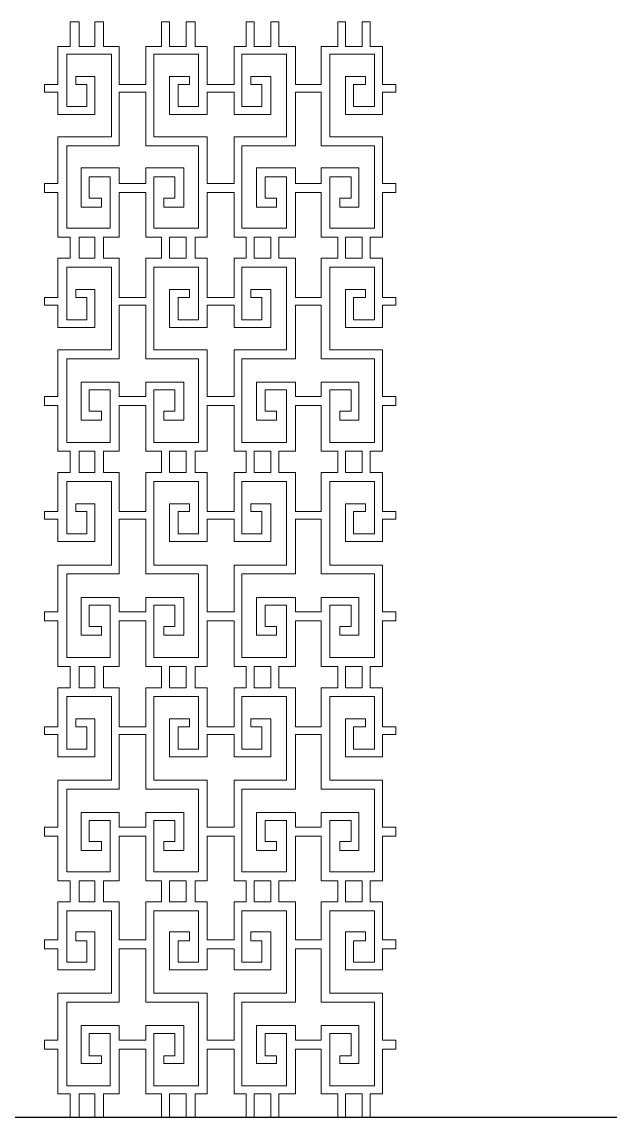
# Model space of a CAD drawing. Extents: x -66030 to 95157, y -13132 to 45879.
# Drawn here: x 35368 to 37429, y 24423 to 28258 of the extents above; entities that cross this region are included whole.
import ezdxf

# ---------------------------------------------------------------- set-up
doc = ezdxf.new("R2010")
doc.units = 0
doc.header["$LTSCALE"] = 100
doc.header["$MEASUREMENT"] = 0
doc.layers.get('0').update_dxf_attribs({"linetype": 'CONTINUOUS'})
doc.layers.add('3', color=11, linetype='CONTINUOUS')

msp = doc.modelspace()

# ---------------------------------------------------------------- linework, layer by layer
at = {"lineweight": 0}
for points in [[(35654.6, 28258.2), (35623.4, 28258.2), (35623.4, 28172.3), (35568.7, 28172.3), (35568.7, 28258.2), (35537.5, 28258.2), (35537.5, 28172.3), (35494.5, 28172.3), (35494.5, 28039.5), (35447.6, 28039.5), (35447.6, 28012.2), (35494.5, 28012.2), (35494.5, 27934), (35623.4, 27934), (35623.4, 28066.8), (35557, 28066.8), (35557, 28039.5), (35596.1, 28039.5), (35596.1, 27961.4), (35525.7, 27961.4), (35525.7, 28145), (35682, 28145), (35682, 27855.9), (35494.5, 27855.9), (35494.5, 27691.9), (35447.6, 27691.9), (35447.6, 27660.6), (35494.5, 27660.6), (35494.5, 27504.4), (35537.5, 27504.4), (35537.5, 27430.2), (35494.5, 27430.2), (35494.5, 27293.5), (35447.6, 27293.5), (35447.6, 27266.1), (35494.5, 27266.1), (35494.5, 27188), (35623.4, 27188), (35623.4, 27320.8), (35557, 27320.8), (35557, 27293.5), (35596.1, 27293.5), (35596.1, 27215.3), (35525.7, 27215.3), (35525.7, 27398.9), (35682, 27398.9), (35682, 27109.9), (35494.5, 27109.9), (35494.5, 26945.8), (35447.6, 26945.8), (35447.6, 26914.6), (35494.5, 26914.6), (35494.5, 26754.4), (35537.5, 26754.4), (35537.5, 26680.2), (35494.5, 26680.2), (35494.5, 26543.5), (35447.6, 26543.5), (35447.6, 26516.2), (35494.5, 26516.2), (35494.5, 26438.1), (35623.4, 26438.1), (35623.4, 26570.9), (35557, 26570.9), (35557, 26543.5), (35596.1, 26543.5), (35596.1, 26465.4), (35525.7, 26465.4), (35525.7, 26649), (35682, 26649), (35682, 26356), (35494.5, 26356), (35494.5, 26192), (35447.6, 26192), (35447.6, 26160.7), (35494.5, 26160.7), (35494.5, 26000.6), (35537.5, 26000.6), (35537.5, 25926.4), (35494.5, 25926.4), (35494.5, 25789.7), (35447.6, 25789.7), (35447.6, 25762.3), (35494.5, 25762.3), (35494.5, 25684.2), (35623.4, 25684.2), (35623.4, 25817), (35557, 25817), (35557, 25789.7), (35596.1, 25789.7), (35596.1, 25711.5), (35525.7, 25711.5), (35525.7, 25895.1), (35682, 25895.1), (35682, 25602.2), (35494.5, 25602.2), (35494.5, 25438.1), (35447.6, 25438.1), (35447.6, 25406.9), (35494.5, 25406.9), (35494.5, 25250.6), (35537.5, 25250.6), (35537.5, 25176.4), (35494.5, 25176.4), (35494.5, 25043.6), (35447.6, 25043.6), (35447.6, 25012.4), (35494.5, 25012.4), (35494.5, 24938.2), (35623.4, 24938.2), (35623.4, 25071), (35557, 25071), (35557, 25039.7), (35596.1, 25039.7), (35596.1, 24965.5), (35525.7, 24965.5), (35525.7, 25145.2), (35682, 25145.2), (35682, 24856.1), (35494.5, 24856.1), (35494.5, 24692.1), (35447.6, 24692.1), (35447.6, 24660.8), (35494.5, 24660.8), (35494.5, 24504.6), (35537.5, 24504.6), (35537.5, 24422.6), (35568.7, 24422.6), (35568.7, 24504.6), (35623.4, 24504.6), (35623.4, 24422.6), (35654.6, 24422.6), (35654.6, 24504.6), (35709.3, 24504.6), (35709.3, 24660.8), (35756.2, 24660.8), (35803.1, 24660.8), (35803.1, 24504.6), (35857.8, 24504.6), (35857.8, 24422.6), (35885.1, 24422.6), (35885.1, 24504.6), (35943.7, 24504.6), (35943.7, 24422.6), (35974.9, 24422.6), (35974.9, 24504.6), (36017.9, 24504.6), (36017.9, 24660.8), (36064.8, 24660.8), (36111.6, 24660.8), (36111.6, 24504.6), (36154.6, 24504.6), (36154.6, 24422.6), (36182, 24422.6), (36182, 24504.6), (36240.5, 24504.6), (36240.5, 24422.6), (36267.9, 24422.6), (36267.9, 24504.6), (36326.5, 24504.6), (36326.5, 24660.8), (36369.4, 24660.8), (36416.3, 24660.8), (36416.3, 24504.6), (36474.9, 24504.6), (36474.9, 24422.6), (36502.2, 24422.6), (36502.2, 24504.6), (36560.8, 24504.6), (36560.8, 24422.6), (36588.2, 24422.6), (36588.2, 24504.6), (36631.1, 24504.6), (36631.1, 24660.8), (36678, 24660.8), (36678, 24692.1), (36631.1, 24692.1), (36631.1, 24856.1), (36447.6, 24856.1), (36447.6, 25145.2), (36603.8, 25145.2), (36603.8, 24965.5), (36529.6, 24965.5), (36529.6, 25039.7), (36572.5, 25039.7), (36572.5, 25071), (36502.2, 25071), (36502.2, 24938.2), (36631.1, 24938.2), (36631.1, 25012.4), (36678, 25012.4), (36678, 25043.6), (36631.1, 25043.6), (36631.1, 25176.4), (36588.2, 25176.4), (36588.2, 25250.6), (36631.1, 25250.6), (36631.1, 25406.9), (36678, 25406.9), (36678, 25438.1), (36631.1, 25438.1), (36631.1, 25602.2), (36447.6, 25602.2), (36447.6, 25895.1), (36603.8, 25895.1), (36603.8, 25711.5), (36529.6, 25711.5), (36529.6, 25789.7), (36572.5, 25789.7), (36572.5, 25817), (36502.2, 25817), (36502.2, 25684.2), (36631.1, 25684.2), (36631.1, 25762.3), (36678, 25762.3), (36678, 25789.7), (36631.1, 25789.7), (36631.1, 25926.4), (36588.2, 25926.4), (36588.2, 26000.6), (36631.1, 26000.6), (36631.1, 26160.7), (36678, 26160.7), (36678, 26192), (36631.1, 26192), (36631.1, 26356), (36447.6, 26356), (36447.6, 26649), (36603.8, 26649), (36603.8, 26465.4), (36529.6, 26465.4), (36529.6, 26543.5), (36572.5, 26543.5), (36572.5, 26570.9), (36502.2, 26570.9), (36502.2, 26438.1), (36631.1, 26438.1), (36631.1, 26516.2), (36678, 26516.2), (36678, 26543.5), (36631.1, 26543.5), (36631.1, 26680.2), (36588.2, 26680.2), (36588.2, 26754.4), (36631.1, 26754.4), (36631.1, 26914.6), (36678, 26914.6), (36678, 26945.8), (36631.1, 26945.8), (36631.1, 27109.9), (36447.6, 27109.9), (36447.6, 27398.9), (36603.8, 27398.9), (36603.8, 27215.3), (36529.6, 27215.3), (36529.6, 27293.5), (36572.5, 27293.5), (36572.5, 27320.8), (36502.2, 27320.8), (36502.2, 27188), (36631.1, 27188), (36631.1, 27266.1), (36678, 27266.1), (36678, 27293.5), (36631.1, 27293.5), (36631.1, 27430.2), (36588.2, 27430.2), (36588.2, 27504.4), (36631.1, 27504.4), (36631.1, 27660.6), (36678, 27660.6), (36678, 27691.9), (36631.1, 27691.9), (36631.1, 27855.9), (36447.6, 27855.9), (36447.6, 28145), (36603.8, 28145), (36603.8, 27961.4), (36529.6, 27961.4), (36529.6, 28039.5), (36572.5, 28039.5), (36572.5, 28066.8), (36502.2, 28066.8), (36502.2, 27934), (36631.1, 27934), (36631.1, 28012.2), (36678, 28012.2), (36678, 28039.5), (36631.1, 28039.5), (36631.1, 28172.3), (36588.2, 28172.3), (36588.2, 28258.2), (36560.8, 28258.2), (36560.8, 28172.3), (36502.2, 28172.3), (36502.2, 28258.2), (36474.9, 28258.2), (36474.9, 28172.3), (36416.3, 28172.3), (36416.3, 28039.5), (36369.4, 28039.5), (36326.5, 28039.5), (36326.5, 28172.3), (36267.9, 28172.3), (36267.9, 28258.2), (36240.5, 28258.2), (36240.5, 28172.3), (36182, 28172.3), (36182, 28258.2), (36154.6, 28258.2), (36154.6, 28172.3), (36111.6, 28172.3), (36111.6, 28039.5), (36064.8, 28039.5), (36017.9, 28039.5), (36017.9, 28172.3), (35974.9, 28172.3), (35974.9, 28258.2), (35943.7, 28258.2), (35943.7, 28172.3), (35885.1, 28172.3), (35885.1, 28258.2), (35857.8, 28258.2), (35857.8, 28172.3), (35803.1, 28172.3), (35803.1, 28039.5), (35756.2, 28039.5), (35709.3, 28039.5), (35709.3, 28172.3), (35654.6, 28172.3), (35654.6, 28258.2)], [(36064.8, 27691.9), (36017.9, 27691.9), (36017.9, 27855.9), (35830.4, 27855.9), (35830.4, 28145), (35986.7, 28145), (35986.7, 27961.4), (35916.3, 27961.4), (35916.3, 28039.5), (35955.4, 28039.5), (35955.4, 28066.8), (35885.1, 28066.8), (35885.1, 27934), (36017.9, 27934), (36017.9, 28012.2), (36064.8, 28012.2), (36111.6, 28012.2), (36111.6, 27934), (36240.5, 27934), (36240.5, 28066.8), (36170.2, 28066.8), (36170.2, 28039.5), (36209.3, 28039.5), (36209.3, 27961.4), (36139, 27961.4), (36139, 28145), (36295.2, 28145), (36295.2, 27855.9), (36111.6, 27855.9), (36111.6, 27691.9), (36064.8, 27691.9)], [(35756.2, 27691.9), (35752.3, 27691.9), (35752.3, 27691.9), (35709.3, 27691.9), (35709.3, 27746.6), (35576.5, 27746.6), (35576.5, 27609.8), (35646.8, 27609.8), (35646.8, 27641.1), (35603.9, 27641.1), (35603.9, 27715.3), (35678.1, 27715.3), (35678.1, 27535.6), (35525.7, 27535.6), (35525.7, 27824.7), (35709.3, 27824.7), (35709.3, 28012.2), (35756.2, 28012.2), (35803.1, 28012.2), (35803.1, 27824.7), (35986.7, 27824.7), (35986.7, 27535.6), (35830.4, 27535.6), (35830.4, 27715.3), (35904.6, 27715.3), (35904.6, 27641.1), (35865.6, 27641.1), (35865.6, 27609.8), (35935.9, 27609.8), (35935.9, 27746.6), (35803.1, 27746.6), (35803.1, 27691.9), (35760.1, 27691.9), (35760.1, 27691.9), (35756.2, 27691.9)], [(36369.4, 27691.9), (36373.3, 27691.9), (36373.3, 27691.9), (36416.3, 27691.9), (36416.3, 27746.6), (36549.1, 27746.6), (36549.1, 27609.8), (36482.7, 27609.8), (36482.7, 27641.1), (36521.8, 27641.1), (36521.8, 27715.3), (36447.6, 27715.3), (36447.6, 27535.6), (36603.8, 27535.6), (36603.8, 27824.7), (36416.3, 27824.7), (36416.3, 28012.2), (36369.4, 28012.2), (36326.5, 28012.2), (36326.5, 27824.7), (36139, 27824.7), (36139, 27535.6), (36295.2, 27535.6), (36295.2, 27715.3), (36221, 27715.3), (36221, 27641.1), (36260.1, 27641.1), (36260.1, 27609.8), (36189.8, 27609.8), (36189.8, 27746.6), (36326.5, 27746.6), (36326.5, 27691.9), (36369.4, 27691.9), (36369.4, 27691.9), (36369.4, 27691.9)], [(35756.2, 27293.5), (35709.3, 27293.5), (35709.3, 27430.2), (35654.6, 27430.2), (35654.6, 27504.4), (35709.3, 27504.4), (35709.3, 27660.6), (35756.2, 27660.6), (35803.1, 27660.6), (35803.1, 27504.4), (35857.8, 27504.4), (35857.8, 27430.2), (35803.1, 27430.2), (35803.1, 27293.5), (35756.2, 27293.5)], [(36064.8, 27293.5), (36017.9, 27293.5), (36017.9, 27430.2), (35974.9, 27430.2), (35974.9, 27504.4), (36017.9, 27504.4), (36017.9, 27660.6), (36064.8, 27660.6), (36111.6, 27660.6), (36111.6, 27504.4), (36154.6, 27504.4), (36154.6, 27430.2), (36111.6, 27430.2), (36111.6, 27293.5), (36064.8, 27293.5)], [(36369.4, 27293.5), (36416.3, 27293.5), (36416.3, 27430.2), (36474.9, 27430.2), (36474.9, 27504.4), (36416.3, 27504.4), (36416.3, 27660.6), (36369.4, 27660.6), (36326.5, 27660.6), (36326.5, 27504.4), (36267.9, 27504.4), (36267.9, 27430.2), (36326.5, 27430.2), (36326.5, 27293.5), (36369.4, 27293.5)], [(35568.7, 27430.2), (35623.4, 27430.2), (35623.4, 27504.4), (35568.7, 27504.4), (35568.7, 27430.2)], [(35943.7, 27430.2), (35885.1, 27430.2), (35885.1, 27504.4), (35943.7, 27504.4), (35943.7, 27430.2)], [(36182, 27430.2), (36240.5, 27430.2), (36240.5, 27504.4), (36182, 27504.4), (36182, 27430.2)], [(36560.8, 27430.2), (36502.2, 27430.2), (36502.2, 27504.4), (36560.8, 27504.4), (36560.8, 27430.2)], [(36064.8, 26945.8), (36017.9, 26945.8), (36017.9, 27109.9), (35830.4, 27109.9), (35830.4, 27398.9), (35986.7, 27398.9), (35986.7, 27215.3), (35916.3, 27215.3), (35916.3, 27293.5), (35955.4, 27293.5), (35955.4, 27320.8), (35885.1, 27320.8), (35885.1, 27188), (36017.9, 27188), (36017.9, 27266.1), (36064.8, 27266.1), (36111.6, 27266.1), (36111.6, 27188), (36240.5, 27188), (36240.5, 27320.8), (36170.2, 27320.8), (36170.2, 27293.5), (36209.3, 27293.5), (36209.3, 27215.3), (36139, 27215.3), (36139, 27398.9), (36295.2, 27398.9), (36295.2, 27109.9), (36111.6, 27109.9), (36111.6, 26945.8), (36064.8, 26945.8)], [(35756.2, 26945.8), (35709.3, 26945.8), (35709.3, 26996.6), (35576.5, 26996.6), (35576.5, 26863.8), (35646.8, 26863.8), (35646.8, 26895.1), (35603.9, 26895.1), (35603.9, 26969.3), (35678.1, 26969.3), (35678.1, 26785.7), (35525.7, 26785.7), (35525.7, 27078.6), (35709.3, 27078.6), (35709.3, 27266.1), (35756.2, 27266.1), (35803.1, 27266.1), (35803.1, 27078.6), (35986.7, 27078.6), (35986.7, 26785.7), (35830.4, 26785.7), (35830.4, 26969.3), (35904.6, 26969.3), (35904.6, 26895.1), (35865.6, 26895.1), (35865.6, 26863.8), (35935.9, 26863.8), (35935.9, 26996.6), (35803.1, 26996.6), (35803.1, 26945.8), (35756.2, 26945.8)], [(36369.4, 26945.8), (36416.3, 26945.8), (36416.3, 26996.6), (36549.1, 26996.6), (36549.1, 26863.8), (36482.7, 26863.8), (36482.7, 26895.1), (36521.8, 26895.1), (36521.8, 26969.3), (36447.6, 26969.3), (36447.6, 26785.7), (36603.8, 26785.7), (36603.8, 27078.6), (36416.3, 27078.6), (36416.3, 27266.1), (36369.4, 27266.1), (36326.5, 27266.1), (36326.5, 27078.6), (36139, 27078.6), (36139, 26785.7), (36295.2, 26785.7), (36295.2, 26969.3), (36221, 26969.3), (36221, 26895.1), (36260.1, 26895.1), (36260.1, 26863.8), (36189.8, 26863.8), (36189.8, 26996.6), (36326.5, 26996.6), (36326.5, 26945.8), (36369.4, 26945.8)], [(35756.2, 26543.5), (35709.3, 26543.5), (35709.3, 26680.2), (35654.6, 26680.2), (35654.6, 26754.4), (35709.3, 26754.4), (35709.3, 26914.6), (35756.2, 26914.6), (35803.1, 26914.6), (35803.1, 26754.4), (35857.8, 26754.4), (35857.8, 26680.2), (35803.1, 26680.2), (35803.1, 26543.5), (35756.2, 26543.5)], [(36064.8, 26543.5), (36017.9, 26543.5), (36017.9, 26680.2), (35974.9, 26680.2), (35974.9, 26754.4), (36017.9, 26754.4), (36017.9, 26914.6), (36064.8, 26914.6), (36111.6, 26914.6), (36111.6, 26754.4), (36154.6, 26754.4), (36154.6, 26680.2), (36111.6, 26680.2), (36111.6, 26543.5), (36064.8, 26543.5)], [(36369.4, 26543.5), (36416.3, 26543.5), (36416.3, 26680.2), (36474.9, 26680.2), (36474.9, 26754.4), (36416.3, 26754.4), (36416.3, 26914.6), (36369.4, 26914.6), (36326.5, 26914.6), (36326.5, 26754.4), (36267.9, 26754.4), (36267.9, 26680.2), (36326.5, 26680.2), (36326.5, 26543.5), (36369.4, 26543.5)], [(35568.7, 26680.2), (35623.4, 26680.2), (35623.4, 26754.4), (35568.7, 26754.4), (35568.7, 26680.2)], [(35943.7, 26680.2), (35885.1, 26680.2), (35885.1, 26754.4), (35943.7, 26754.4), (35943.7, 26680.2)], [(36182, 26680.2), (36240.5, 26680.2), (36240.5, 26754.4), (36182, 26754.4), (36182, 26680.2)], [(36560.8, 26680.2), (36502.2, 26680.2), (36502.2, 26754.4), (36560.8, 26754.4), (36560.8, 26680.2)], [(36064.8, 26192), (36017.9, 26192), (36017.9, 26356), (35830.4, 26356), (35830.4, 26649), (35986.7, 26649), (35986.7, 26465.4), (35916.3, 26465.4), (35916.3, 26543.5), (35955.4, 26543.5), (35955.4, 26570.9), (35885.1, 26570.9), (35885.1, 26438.1), (36017.9, 26438.1), (36017.9, 26516.2), (36064.8, 26516.2), (36111.6, 26516.2), (36111.6, 26438.1), (36240.5, 26438.1), (36240.5, 26570.9), (36170.2, 26570.9), (36170.2, 26543.5), (36209.3, 26543.5), (36209.3, 26465.4), (36139, 26465.4), (36139, 26649), (36295.2, 26649), (36295.2, 26356), (36111.6, 26356), (36111.6, 26192), (36064.8, 26192)], [(35756.2, 26192), (35709.3, 26192), (35709.3, 26242.8), (35576.5, 26242.8), (35576.5, 26110), (35646.8, 26110), (35646.8, 26141.2), (35603.9, 26141.2), (35603.9, 26215.4), (35678.1, 26215.4), (35678.1, 26031.8), (35525.7, 26031.8), (35525.7, 26324.8), (35709.3, 26324.8), (35709.3, 26516.2), (35756.2, 26516.2), (35803.1, 26516.2), (35803.1, 26324.8), (35986.7, 26324.8), (35986.7, 26031.8), (35830.4, 26031.8), (35830.4, 26215.4), (35904.6, 26215.4), (35904.6, 26141.2), (35865.6, 26141.2), (35865.6, 26110), (35935.9, 26110), (35935.9, 26242.8), (35803.1, 26242.8), (35803.1, 26192), (35756.2, 26192)], [(36369.4, 26192), (36416.3, 26192), (36416.3, 26242.8), (36549.1, 26242.8), (36549.1, 26110), (36482.7, 26110), (36482.7, 26141.2), (36521.8, 26141.2), (36521.8, 26215.4), (36447.6, 26215.4), (36447.6, 26031.8), (36603.8, 26031.8), (36603.8, 26324.8), (36416.3, 26324.8), (36416.3, 26516.2), (36369.4, 26516.2), (36326.5, 26516.2), (36326.5, 26324.8), (36139, 26324.8), (36139, 26031.8), (36295.2, 26031.8), (36295.2, 26215.4), (36221, 26215.4), (36221, 26141.2), (36260.1, 26141.2), (36260.1, 26110), (36189.8, 26110), (36189.8, 26242.8), (36326.5, 26242.8), (36326.5, 26192), (36369.4, 26192)], [(35756.2, 25789.7), (35709.3, 25789.7), (35709.3, 25926.4), (35654.6, 25926.4), (35654.6, 26000.6), (35709.3, 26000.6), (35709.3, 26160.7), (35756.2, 26160.7), (35803.1, 26160.7), (35803.1, 26000.6), (35857.8, 26000.6), (35857.8, 25926.4), (35803.1, 25926.4), (35803.1, 25789.7), (35756.2, 25789.7)], [(36064.8, 25789.7), (36017.9, 25789.7), (36017.9, 25926.4), (35974.9, 25926.4), (35974.9, 26000.6), (36017.9, 26000.6), (36017.9, 26160.7), (36064.8, 26160.7), (36111.6, 26160.7), (36111.6, 26000.6), (36154.6, 26000.6), (36154.6, 25926.4), (36111.6, 25926.4), (36111.6, 25789.7), (36064.8, 25789.7)], [(36369.4, 25789.7), (36416.3, 25789.7), (36416.3, 25926.4), (36474.9, 25926.4), (36474.9, 26000.6), (36416.3, 26000.6), (36416.3, 26160.7), (36369.4, 26160.7), (36326.5, 26160.7), (36326.5, 26000.6), (36267.9, 26000.6), (36267.9, 25926.4), (36326.5, 25926.4), (36326.5, 25789.7), (36369.4, 25789.7)], [(35568.7, 25926.4), (35623.4, 25926.4), (35623.4, 26000.6), (35568.7, 26000.6), (35568.7, 25926.4)], [(35943.7, 25926.4), (35885.1, 25926.4), (35885.1, 26000.6), (35943.7, 26000.6), (35943.7, 25926.4)], [(36182, 25926.4), (36240.5, 25926.4), (36240.5, 26000.6), (36182, 26000.6), (36182, 25926.4)], [(36560.8, 25926.4), (36502.2, 25926.4), (36502.2, 26000.6), (36560.8, 26000.6), (36560.8, 25926.4)], [(36064.8, 25438.1), (36017.9, 25438.1), (36017.9, 25602.2), (35830.4, 25602.2), (35830.4, 25895.1), (35986.7, 25895.1), (35986.7, 25711.5), (35916.3, 25711.5), (35916.3, 25789.7), (35955.4, 25789.7), (35955.4, 25817), (35885.1, 25817), (35885.1, 25684.2), (36017.9, 25684.2), (36017.9, 25762.3), (36064.8, 25762.3), (36111.6, 25762.3), (36111.6, 25684.2), (36240.5, 25684.2), (36240.5, 25817), (36170.2, 25817), (36170.2, 25789.7), (36209.3, 25789.7), (36209.3, 25711.5), (36139, 25711.5), (36139, 25895.1), (36295.2, 25895.1), (36295.2, 25602.2), (36111.6, 25602.2), (36111.6, 25438.1), (36064.8, 25438.1)], [(35756.2, 25438.1), (35709.3, 25438.1), (35709.3, 25488.9), (35576.5, 25488.9), (35576.5, 25356.1), (35646.8, 25356.1), (35646.8, 25387.3), (35603.9, 25387.3), (35603.9, 25461.6), (35678.1, 25461.6), (35678.1, 25281.9), (35525.7, 25281.9), (35525.7, 25570.9), (35709.3, 25570.9), (35709.3, 25762.3), (35756.2, 25762.3), (35803.1, 25762.3), (35803.1, 25570.9), (35986.7, 25570.9), (35986.7, 25281.9), (35830.4, 25281.9), (35830.4, 25461.6), (35904.6, 25461.6), (35904.6, 25387.3), (35865.6, 25387.3), (35865.6, 25356.1), (35935.9, 25356.1), (35935.9, 25488.9), (35803.1, 25488.9), (35803.1, 25438.1), (35756.2, 25438.1)], [(36369.4, 25438.1), (36416.3, 25438.1), (36416.3, 25488.9), (36549.1, 25488.9), (36549.1, 25356.1), (36482.7, 25356.1), (36482.7, 25387.3), (36521.8, 25387.3), (36521.8, 25461.6), (36447.6, 25461.6), (36447.6, 25281.9), (36603.8, 25281.9), (36603.8, 25570.9), (36416.3, 25570.9), (36416.3, 25762.3), (36369.4, 25762.3), (36326.5, 25762.3), (36326.5, 25570.9), (36139, 25570.9), (36139, 25281.9), (36295.2, 25281.9), (36295.2, 25461.6), (36221, 25461.6), (36221, 25387.3), (36260.1, 25387.3), (36260.1, 25356.1), (36189.8, 25356.1), (36189.8, 25488.9), (36326.5, 25488.9), (36326.5, 25438.1), (36369.4, 25438.1)], [(35756.2, 25043.6), (35709.3, 25043.6), (35709.3, 25176.4), (35654.6, 25176.4), (35654.6, 25250.6), (35709.3, 25250.6), (35709.3, 25406.9), (35756.2, 25406.9), (35803.1, 25406.9), (35803.1, 25250.6), (35857.8, 25250.6), (35857.8, 25176.4), (35803.1, 25176.4), (35803.1, 25043.6), (35756.2, 25043.6)], [(36064.8, 25043.6), (36017.9, 25043.6), (36017.9, 25176.4), (35974.9, 25176.4), (35974.9, 25250.6), (36017.9, 25250.6), (36017.9, 25406.9), (36064.8, 25406.9), (36111.6, 25406.9), (36111.6, 25250.6), (36154.6, 25250.6), (36154.6, 25176.4), (36111.6, 25176.4), (36111.6, 25043.6), (36064.8, 25043.6)], [(36369.4, 25043.6), (36416.3, 25043.6), (36416.3, 25176.4), (36474.9, 25176.4), (36474.9, 25250.6), (36416.3, 25250.6), (36416.3, 25406.9), (36369.4, 25406.9), (36326.5, 25406.9), (36326.5, 25250.6), (36267.9, 25250.6), (36267.9, 25176.4), (36326.5, 25176.4), (36326.5, 25043.6), (36369.4, 25043.6)], [(35568.7, 25176.4), (35623.4, 25176.4), (35623.4, 25250.6), (35568.7, 25250.6), (35568.7, 25176.4)], [(35943.7, 25176.4), (35885.1, 25176.4), (35885.1, 25250.6), (35943.7, 25250.6), (35943.7, 25176.4)], [(36182, 25176.4), (36240.5, 25176.4), (36240.5, 25250.6), (36182, 25250.6), (36182, 25176.4)], [(36560.8, 25176.4), (36502.2, 25176.4), (36502.2, 25250.6), (36560.8, 25250.6), (36560.8, 25176.4)], [(36064.8, 24692.1), (36017.9, 24692.1), (36017.9, 24856.1), (35830.4, 24856.1), (35830.4, 25145.2), (35986.7, 25145.2), (35986.7, 24965.5), (35916.3, 24965.5), (35916.3, 25039.7), (35955.4, 25039.7), (35955.4, 25071), (35885.1, 25071), (35885.1, 24938.2), (36017.9, 24938.2), (36017.9, 25012.4), (36064.8, 25012.4), (36111.6, 25012.4), (36111.6, 24938.2), (36240.5, 24938.2), (36240.5, 25071), (36170.2, 25071), (36170.2, 25039.7), (36209.3, 25039.7), (36209.3, 24965.5), (36139, 24965.5), (36139, 25145.2), (36295.2, 25145.2), (36295.2, 24856.1), (36111.6, 24856.1), (36111.6, 24692.1), (36064.8, 24692.1)], [(35756.2, 24692.1), (35752.3, 24692.1), (35752.3, 24692.1), (35709.3, 24692.1), (35709.3, 24742.9), (35576.5, 24742.9), (35576.5, 24610.1), (35646.8, 24610.1), (35646.8, 24637.4), (35603.9, 24637.4), (35603.9, 24715.5), (35678.1, 24715.5), (35678.1, 24531.9), (35525.7, 24531.9), (35525.7, 24824.9), (35709.3, 24824.9), (35709.3, 25012.4), (35756.2, 25012.4), (35803.1, 25012.4), (35803.1, 24824.9), (35986.7, 24824.9), (35986.7, 24531.9), (35830.4, 24531.9), (35830.4, 24715.5), (35904.6, 24715.5), (35904.6, 24637.4), (35865.6, 24637.4), (35865.6, 24610.1), (35935.9, 24610.1), (35935.9, 24742.9), (35803.1, 24742.9), (35803.1, 24692.1), (35760.1, 24692.1), (35760.1, 24692.1), (35756.2, 24692.1)], [(36369.4, 24692.1), (36373.3, 24692.1), (36373.3, 24692.1), (36416.3, 24692.1), (36416.3, 24742.9), (36549.1, 24742.9), (36549.1, 24610.1), (36482.7, 24610.1), (36482.7, 24637.4), (36521.8, 24637.4), (36521.8, 24715.5), (36447.6, 24715.5), (36447.6, 24531.9), (36603.8, 24531.9), (36603.8, 24824.9), (36416.3, 24824.9), (36416.3, 25012.4), (36369.4, 25012.4), (36326.5, 25012.4), (36326.5, 24824.9), (36139, 24824.9), (36139, 24531.9), (36295.2, 24531.9), (36295.2, 24715.5), (36221, 24715.5), (36221, 24637.4), (36260.1, 24637.4), (36260.1, 24610.1), (36189.8, 24610.1), (36189.8, 24742.9), (36326.5, 24742.9), (36326.5, 24692.1), (36369.4, 24692.1), (36369.4, 24692.1), (36369.4, 24692.1)]]:
    msp.add_lwpolyline(points, close=True, dxfattribs=at)
at = {"layer": '3'}
msp.add_line((-66009.4, 24422.6), (95156.9, 24422.6), dxfattribs=at)

doc.saveas('drawing.dxf')
